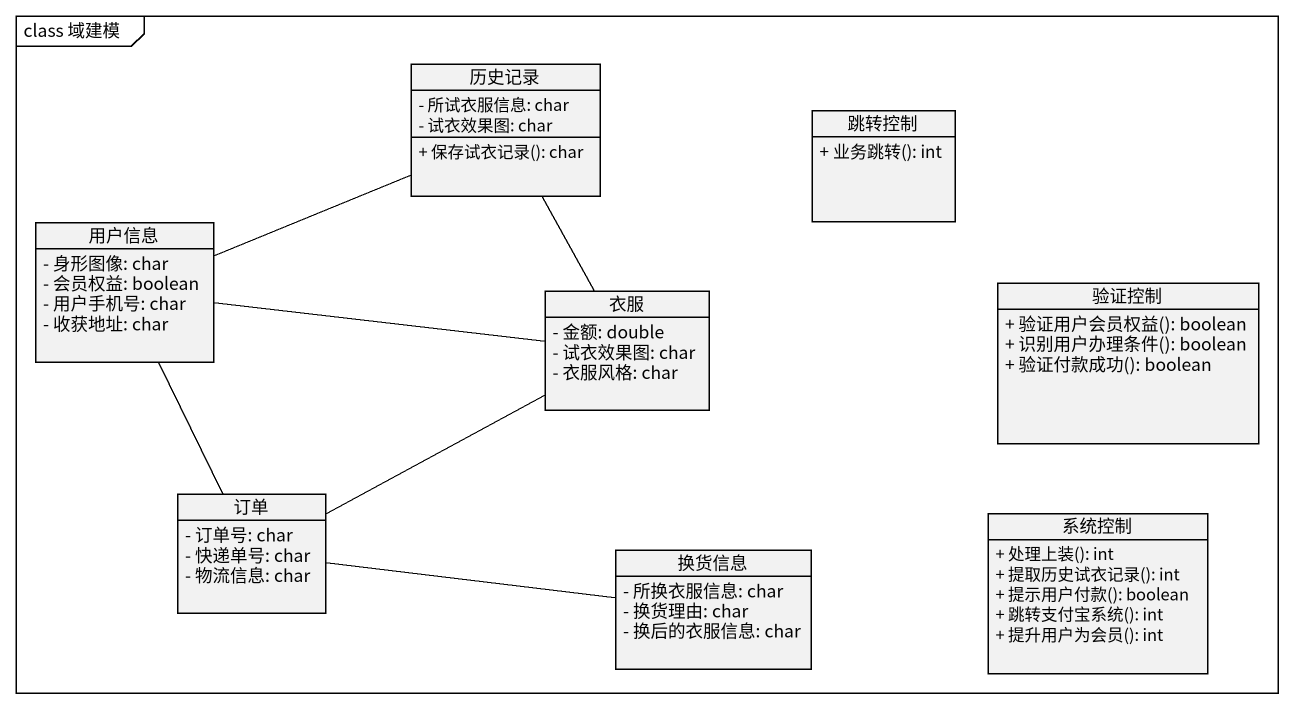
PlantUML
@startuml
mainframe class 域建模
hide circle
hide empty members
skinparam classAttributeIconSize 0
class 历史记录 {
  - 所试衣服信息: char
  - 试衣效果图: char
  + 保存试衣记录(): char
}
class 跳转控制 {
  + 业务跳转(): int
}
class 用户信息 {
  - 身形图像: char
  - 会员权益: boolean
  - 用户手机号: char
  - 收获地址: char
}
class 衣服 {
  - 金额: double
  - 试衣效果图: char
  - 衣服风格: char
}
class 验证控制 {
  + 验证用户会员权益(): boolean
  + 识别用户办理条件(): boolean
  + 验证付款成功(): boolean
}
class 订单 {
  - 订单号: char
  - 快递单号: char
  - 物流信息: char
}
class 换货信息 {
  - 所换衣服信息: char
  - 换货理由: char
  - 换后的衣服信息: char
}
class 系统控制 {
  + 处理上装(): int
  + 提取历史试衣记录(): int
  + 提示用户付款(): boolean
  + 跳转支付宝系统(): int
  + 提升用户为会员(): int
}
用户信息 -right- 历史记录
用户信息 -right- 衣服
用户信息 -- 订单
衣服 -up- 历史记录
衣服 -left- 订单
换货信息 -left- 订单
@enduml
